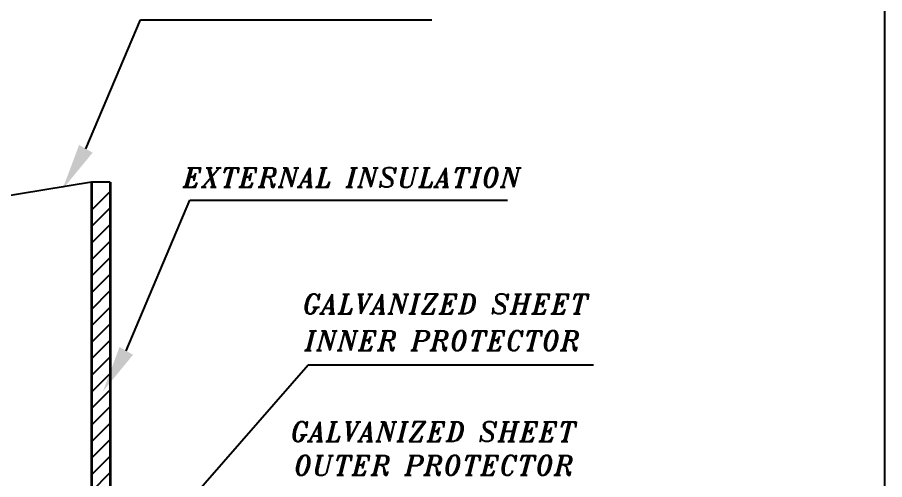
# Model space of a CAD drawing. Extents: x -730 to 2784, y 160 to 852.
# Drawn here: x -705.122 to -701.505, y 233.643 to 235.57 of the extents above; entities that cross this region are included whole.
import ezdxf

# ---------------------------------------------------------------- set-up
doc = ezdxf.new("R2010")
doc.units = 0
doc.header["$MEASUREMENT"] = 0
doc.layers.add('5', color=5, linetype='Continuous', lineweight=35)
doc.layers.add('Duct', color=4, linetype='Continuous')
doc.layers.add('Text', color=42, linetype='Continuous')
doc.styles.add('ROMANC', font='italict.shx')

msp = doc.modelspace()

# ---------------------------------------------------------------- linework, layer by layer
at = {"color": 7}
msp.add_line((-701.5049, 237.479), (-701.5049, 213.4188), dxfattribs=at)
at = {"color": 0}
for p, q in [((-704.8135, 234.7665), (-704.7354, 234.8446)), ((-704.8135, 234.6975), (-704.7354, 234.7756)), ((-704.8135, 234.6286), (-704.7354, 234.7066)), ((-704.8135, 234.5596), (-704.7354, 234.6376)), ((-704.8135, 234.4906), (-704.7354, 234.5686)), ((-704.8135, 234.4216), (-704.7354, 234.4997)), ((-704.8135, 234.3526), (-704.7354, 234.4307)), ((-704.8135, 234.2837), (-704.7354, 234.3617)), ((-704.8135, 234.2147), (-704.7354, 234.2927)), ((-704.8135, 234.1457), (-704.7354, 234.2237)), ((-704.8135, 234.0767), (-704.7354, 234.1548)), ((-704.8135, 234.0077), (-704.7354, 234.0858)), ((-704.8135, 233.9388), (-704.7354, 234.0168)), ((-704.8135, 233.8698), (-704.7354, 233.9478)), ((-704.8135, 233.8008), (-704.7354, 233.8788)), ((-704.8135, 233.7318), (-704.7354, 233.8099)), ((-704.8135, 233.6628), (-704.7354, 233.7409)), ((-704.8135, 233.5939), (-704.7354, 233.6719))]:
    msp.add_line(p, q, dxfattribs=at)
at = {"layer": '5'}
for p, q in [((-704.8135, 234.8836), (-704.8135, 233.2031)), ((-704.7354, 234.8836), (-704.7354, 233.2031))]:
    msp.add_line(p, q, dxfattribs=at)
at = {"layer": 'Duct'}
for p, q in [((-704.8135, 234.8836), (-706.6084, 234.5837)), ((-704.8135, 234.8836), (-704.8135, 230.9031)), ((-704.7354, 234.8836), (-704.8135, 234.8836))]:
    msp.add_line(p, q, dxfattribs=at)
at = {"layer": 'Text'}
for p, q in [((-704.8366, 235.0221), (-704.6092, 235.5605)), ((-704.6092, 235.5605), (-703.3935, 235.5605)), ((-704.668, 234.1796), (-704.4029, 234.8078)), ((-704.4029, 234.8078), (-703.0783, 234.8078)), ((-704.6961, 233.2218), (-703.9091, 234.1217)), ((-703.9091, 234.1217), (-702.7194, 234.1217))]:
    msp.add_line(p, q, dxfattribs=at)
for points in [[(-704.8084, 235.0059), (-704.8648, 235.0384), (-704.9342, 234.8532)], [(-704.6398, 234.1633), (-704.6961, 234.1958), (-704.7655, 234.0106)]]:
    msp.add_solid(points, dxfattribs=at)

# ---------------------------------------------------------------- texts
at = {"layer": 'Text', "color": 3, "style": 'ROMANC'}
for s, p in [('EXTERNAL INSULATION', (-704.4322, 234.862)), ('GALVANIZED SHEET', (-703.9319, 234.3345)), ('INNER PROTECTOR', (-703.9241, 234.1814)), ('GALVANIZED SHEET', (-703.9826, 233.802)), ('OUTER PROTECTOR', (-703.968, 233.6614))]:
    msp.add_text(s, height=0.081293, dxfattribs=at).set_placement(p)

doc.saveas('drawing.dxf')
